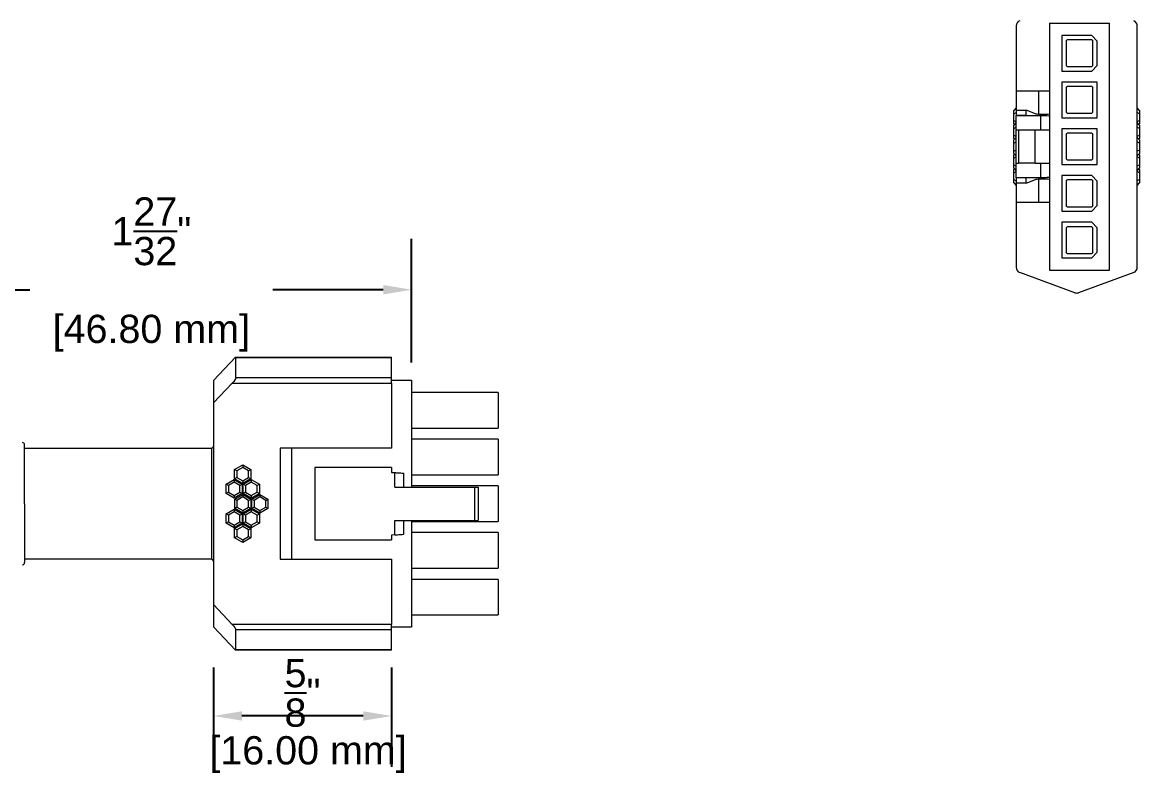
# Model space of a CAD drawing. Header units: inches. Extents: x -0.28 to 6.04, y 1.09 to 6.89.
# Drawn here: x 1.987 to 5.943, y 1.088 to 3.777 of the extents above; entities that cross this region are included whole.
import ezdxf

# ---------------------------------------------------------------- set-up
doc = ezdxf.new("R2010")
doc.units = ezdxf.units.IN
doc.header["$MEASUREMENT"] = 0
doc.layers.get('Defpoints').update_dxf_attribs({"color": 1})
doc.layers.add('5Pin Male Connector', color=7, linetype='Continuous')
doc.styles.get("Standard").update_dxf_attribs({"font": 'Arial.ttf'})
doc.dimstyles.new('.1 DIM', dxfattribs={"dimscale": 0, "dimtxt": 0.1, "dimasz": 0.1, "dimexe": 0.18, "dimexo": 0.0625, "dimgap": 0.09, "dimtad": 0, "dimtih": 1, "dimtoh": 1, "dimdec": 5, "dimzin": 0, "dimdsep": 46, "dimlunit": 4, "dimtxsty": 'Standard', "dimcen": 0.09, "dimadec": 0, "dimazin": 0, "dimtfac": 1, "dimtdec": 5, "dimtofl": 0, "dimtmove": 0, "dimatfit": 3, "dimfxl": 1, "dimtolj": 1, "dimtzin": 0, "dimarcsym": 0})

# ---------------------------------------------------------------- blocks, each defined once
blk = doc.blocks.new('*D12')
at = {"layer": 'Defpoints', "color": 0, "lineweight": -2, "transparency": 16777216}
for p, q in [((1.5226, 2.5718), (1.5226, 3.01)), ((3.3651, 2.5718), (3.3651, 3.01)), ((1.6226, 2.83), (2.0142, 2.83)), ((3.2651, 2.83), (2.8736, 2.83))]:
    blk.add_line(p, q, dxfattribs=at)
at = {"layer": 'Defpoints', "color": 0, "transparency": 16777216}
for p in [(1.5226, 2.83), (1.5226, 2.5093), (3.3651, 2.5093)]:
    blk.add_point(p, dxfattribs=at)
for points in [[(1.6226, 2.8467), (1.6226, 2.8133), (1.5226, 2.83)], [(3.2651, 2.8467), (3.2651, 2.8133), (3.3651, 2.83)]]:
    blk.add_solid(points, dxfattribs=at)
at = {"layer": 'Defpoints', "color": 0, "transparency": 16777216, "char_height": 0.1, "attachment_point": 5}
for s, insert in [('\\A1;1{\\H1x;\\S27/32;}"', (2.4439, 3.0369)), ('\\A1;[46.80 mm]', (2.4439, 2.6763))]:
    blk.add_mtext(s, dxfattribs=dict(at, insert=insert))
blk = doc.blocks.new('*D13')
at = {"layer": 'Defpoints', "color": 0, "lineweight": -2, "transparency": 16777216}
for p, q in [((2.6643, 1.4926), (2.6643, 1.1409)), ((3.2943, 1.4926), (3.2943, 1.1409)), ((3.1943, 1.3209), (2.7643, 1.3209))]:
    blk.add_line(p, q, dxfattribs=at)
at = {"layer": 'Defpoints', "color": 0, "transparency": 16777216}
for p in [(2.6643, 1.5551), (3.2943, 1.5551), (2.6643, 1.3209)]:
    blk.add_point(p, dxfattribs=at)
for points in [[(2.7643, 1.3375), (2.7643, 1.3042), (2.6643, 1.3209)], [(3.1943, 1.3375), (3.1943, 1.3042), (3.2943, 1.3209)]]:
    blk.add_solid(points, dxfattribs=at)
at = {"layer": 'Defpoints', "color": 0, "transparency": 16777216, "insert": (2.9793, 1.3209), "char_height": 0.1, "attachment_point": 5}
blk.add_mtext('\\A1;{\\H1x;\\S5/8;}"\\P [16.00 mm]', dxfattribs=at)

msp = doc.modelspace()

# ---------------------------------------------------------------- linework, layer by layer
at = {"layer": '5Pin Male Connector', "linetype": 'Continuous', "lineweight": 15}
for p, q in [((5.50571, 3.763794), (5.50571, 3.533444)), ((5.62382, 3.773602), (5.62382, 3.395649)), ((5.62382, 3.773602), (5.836419, 3.773602)), ((5.836419, 2.899586), (5.836419, 3.773602)), ((5.934844, 2.909394), (5.934844, 3.763794)), ((5.773426, 3.730295), (5.667127, 3.730295)), ((5.667127, 3.730295), (5.667127, 3.604311)), ((5.773426, 3.730295), (5.793112, 3.71061)), ((5.682875, 3.71061), (5.686812, 3.714547)), ((5.682875, 3.71061), (5.682875, 3.623996)), ((5.773426, 3.714547), (5.686812, 3.714547)), ((5.773426, 3.714547), (5.777363, 3.71061)), ((5.777363, 3.623996), (5.777363, 3.71061)), ((5.793112, 3.623996), (5.793112, 3.71061)), ((5.667127, 3.604311), (5.773426, 3.604311)), ((5.686812, 3.620059), (5.682875, 3.623996)), ((5.686812, 3.620059), (5.773426, 3.620059)), ((5.777363, 3.623996), (5.773426, 3.620059)), ((5.793112, 3.623996), (5.773426, 3.604311)), ((5.793112, 3.56494), (5.667127, 3.56494)), ((5.667127, 3.56494), (5.667127, 3.438956)), ((5.793112, 3.438956), (5.793112, 3.56494)), ((5.62382, 3.533444), (5.50571, 3.533444)), ((5.50571, 3.533444), (5.50571, 3.464547)), ((5.58445, 3.533444), (5.58445, 3.450858)), ((5.682875, 3.545255), (5.686812, 3.549192)), ((5.682875, 3.545255), (5.682875, 3.458641)), ((5.773426, 3.549192), (5.686812, 3.549192)), ((5.773426, 3.549192), (5.777363, 3.545255)), ((5.777363, 3.458641), (5.777363, 3.545255)), ((5.50571, 3.474405), (5.497527, 3.464957)), ((5.497527, 3.453138), (5.497527, 3.464957)), ((5.497527, 3.453138), (5.50571, 3.457862)), ((5.497527, 3.429499), (5.497527, 3.453138)), ((5.540218, 3.464547), (5.50571, 3.464547)), ((5.50571, 3.464547), (5.50571, 3.447568)), ((5.50571, 3.447568), (5.540218, 3.447568)), ((5.50571, 3.447568), (5.50571, 3.44683)), ((5.50571, 3.44683), (5.592324, 3.44683)), ((5.50571, 3.395649), (5.50571, 3.44683)), ((5.54508, 3.464547), (5.540218, 3.464547)), ((5.540218, 3.464547), (5.540218, 3.447568)), ((5.576855, 3.451732), (5.54508, 3.464547)), ((5.592324, 3.44683), (5.592324, 3.395649)), ((5.686812, 3.454704), (5.682875, 3.458641)), ((5.686812, 3.454704), (5.773426, 3.454704)), ((5.777363, 3.458641), (5.773426, 3.454704)), ((5.943027, 3.464957), (5.934844, 3.474405)), ((5.943027, 3.453138), (5.934844, 3.457862)), ((5.943027, 3.464957), (5.943027, 3.453138)), ((5.943027, 3.453138), (5.943027, 3.429499)), ((5.50571, 3.422078), (5.497462, 3.412555)), ((5.497462, 3.400755), (5.497462, 3.412555)), ((5.497462, 3.400755), (5.50571, 3.405517)), ((5.497527, 3.429499), (5.50571, 3.424775)), ((5.497527, 3.41768), (5.497527, 3.429499)), ((5.497527, 3.41768), (5.499714, 3.415155)), ((5.667127, 3.438956), (5.793112, 3.438956)), ((5.943027, 3.429499), (5.934844, 3.424775)), ((5.943091, 3.412555), (5.934844, 3.422078)), ((5.943091, 3.400755), (5.934844, 3.405517)), ((5.94084, 3.415155), (5.943027, 3.41768)), ((5.943027, 3.429499), (5.943027, 3.41768)), ((5.943091, 3.412555), (5.943091, 3.400755)), ((5.497462, 3.377157), (5.497462, 3.400755)), ((5.497462, 3.377157), (5.50571, 3.372395)), ((5.497462, 3.365358), (5.497462, 3.377157)), ((5.497462, 3.365358), (5.499812, 3.362644)), ((5.50571, 3.369454), (5.497948, 3.360492)), ((5.50571, 3.277539), (5.50571, 3.395649)), ((5.50571, 3.395649), (5.513584, 3.395649)), ((5.513584, 3.395649), (5.513584, 3.277539)), ((5.513584, 3.395649), (5.572639, 3.395649)), ((5.572639, 3.277539), (5.572639, 3.395649)), ((5.572639, 3.395649), (5.62382, 3.395649)), ((5.62382, 3.395649), (5.62382, 3.277539)), ((5.793112, 3.399586), (5.667127, 3.399586)), ((5.667127, 3.399586), (5.667127, 3.273602)), ((5.682875, 3.379901), (5.686812, 3.383838)), ((5.682875, 3.379901), (5.682875, 3.293287)), ((5.773426, 3.383838), (5.686812, 3.383838)), ((5.773426, 3.383838), (5.777363, 3.379901)), ((5.777363, 3.293287), (5.777363, 3.379901)), ((5.793112, 3.273602), (5.793112, 3.399586)), ((5.943091, 3.377157), (5.934844, 3.372395)), ((5.942606, 3.360492), (5.934844, 3.369454)), ((5.940741, 3.362644), (5.943091, 3.365358)), ((5.943091, 3.400755), (5.943091, 3.377157)), ((5.943091, 3.377157), (5.943091, 3.365358)), ((5.497948, 3.348543), (5.497948, 3.360492)), ((5.497948, 3.348543), (5.50571, 3.353024)), ((5.497948, 3.324645), (5.497948, 3.348543)), ((5.497948, 3.324645), (5.50571, 3.320164)), ((5.497948, 3.312696), (5.497948, 3.324645)), ((5.942606, 3.348543), (5.934844, 3.353024)), ((5.942606, 3.324645), (5.934844, 3.320164)), ((5.942606, 3.360492), (5.942606, 3.348543)), ((5.942606, 3.348543), (5.942606, 3.324645)), ((5.942606, 3.324645), (5.942606, 3.312696)), ((5.499812, 3.310544), (5.497462, 3.30783)), ((5.497462, 3.296031), (5.497462, 3.30783)), ((5.497462, 3.296031), (5.50571, 3.300793)), ((5.497462, 3.272433), (5.497462, 3.296031)), ((5.497948, 3.312696), (5.50571, 3.303734)), ((5.686812, 3.28935), (5.682875, 3.293287)), ((5.686812, 3.28935), (5.773426, 3.28935)), ((5.777363, 3.293287), (5.773426, 3.28935)), ((5.934844, 3.303734), (5.942606, 3.312696)), ((5.943091, 3.296031), (5.934844, 3.300793)), ((5.943091, 3.30783), (5.940741, 3.310544)), ((5.943091, 3.30783), (5.943091, 3.296031)), ((5.943091, 3.296031), (5.943091, 3.272433)), ((5.497462, 3.272433), (5.50571, 3.267671)), ((5.497462, 3.260633), (5.497462, 3.272433)), ((5.497462, 3.260633), (5.50571, 3.25111)), ((5.499714, 3.258033), (5.497527, 3.255508)), ((5.497527, 3.243689), (5.497527, 3.255508)), ((5.497527, 3.243689), (5.50571, 3.248413)), ((5.50571, 3.277539), (5.513584, 3.277539)), ((5.50571, 3.226358), (5.50571, 3.277539)), ((5.572639, 3.277539), (5.513584, 3.277539)), ((5.572639, 3.277539), (5.62382, 3.277539)), ((5.592324, 3.277539), (5.592324, 3.226358)), ((5.62382, 3.277539), (5.62382, 2.899586)), ((5.667127, 3.273602), (5.793112, 3.273602)), ((5.943091, 3.272433), (5.934844, 3.267671)), ((5.934844, 3.25111), (5.943091, 3.260633)), ((5.943027, 3.243689), (5.934844, 3.248413)), ((5.943027, 3.255508), (5.94084, 3.258033)), ((5.943027, 3.255508), (5.943027, 3.243689)), ((5.943091, 3.272433), (5.943091, 3.260633)), ((5.497527, 3.220051), (5.497527, 3.243689)), ((5.497527, 3.220051), (5.50571, 3.215326)), ((5.497527, 3.208231), (5.497527, 3.220051)), ((5.497527, 3.208231), (5.50571, 3.198783)), ((5.592324, 3.226358), (5.50571, 3.226358)), ((5.50571, 3.226358), (5.50571, 3.22562)), ((5.540218, 3.22562), (5.50571, 3.22562)), ((5.50571, 3.22562), (5.50571, 3.208641)), ((5.50571, 3.208641), (5.540218, 3.208641)), ((5.50571, 3.208641), (5.50571, 3.139744)), ((5.540218, 3.22562), (5.540218, 3.208641)), ((5.540218, 3.208641), (5.54508, 3.208641)), ((5.54508, 3.208641), (5.576855, 3.221456)), ((5.58445, 3.22233), (5.58445, 3.139744)), ((5.773426, 3.234232), (5.667127, 3.234232)), ((5.667127, 3.234232), (5.667127, 3.108248)), ((5.682875, 3.214547), (5.686812, 3.218484)), ((5.682875, 3.214547), (5.682875, 3.127933)), ((5.773426, 3.218484), (5.686812, 3.218484)), ((5.773426, 3.234232), (5.793112, 3.214547)), ((5.773426, 3.218484), (5.777363, 3.214547)), ((5.777363, 3.127933), (5.777363, 3.214547)), ((5.793112, 3.127933), (5.793112, 3.214547)), ((5.943027, 3.220051), (5.934844, 3.215326)), ((5.934844, 3.198783), (5.943027, 3.208231)), ((5.943027, 3.243689), (5.943027, 3.220051)), ((5.943027, 3.220051), (5.943027, 3.208231)), ((5.50571, 3.139744), (5.62382, 3.139744)), ((5.50571, 3.139744), (5.50571, 2.909394)), ((5.686812, 3.123996), (5.682875, 3.127933)), ((5.777363, 3.127933), (5.773426, 3.123996)), ((5.793112, 3.127933), (5.773426, 3.108248)), ((5.667127, 3.108248), (5.773426, 3.108248)), ((5.686812, 3.123996), (5.773426, 3.123996)), ((5.773426, 3.068878), (5.667127, 3.068878)), ((5.667127, 3.068878), (5.667127, 2.942893)), ((5.682875, 3.049192), (5.686812, 3.05313)), ((5.682875, 3.049192), (5.682875, 2.962578)), ((5.773426, 3.05313), (5.686812, 3.05313)), ((5.773426, 3.068878), (5.793112, 3.049192)), ((5.773426, 3.05313), (5.777363, 3.049192)), ((5.777363, 2.962578), (5.777363, 3.049192)), ((5.793112, 2.962578), (5.793112, 3.049192)), ((5.667127, 2.942893), (5.773426, 2.942893)), ((5.686812, 2.958641), (5.682875, 2.962578)), ((5.686812, 2.958641), (5.773426, 2.958641)), ((5.777363, 2.962578), (5.773426, 2.958641)), ((5.793112, 2.962578), (5.773426, 2.942893)), ((5.713495, 2.819398), (5.518613, 2.890914)), ((5.62382, 2.899586), (5.836419, 2.899586)), ((5.92194, 2.890914), (5.727059, 2.819398)), ((2.741879, 2.590673), (2.664343, 2.508082)), ((2.741879, 2.590673), (3.294265, 2.590673)), ((2.743084, 2.517952), (2.743084, 2.589468)), ((2.743084, 2.589468), (3.294265, 2.589468)), ((3.294265, 2.589468), (3.294265, 2.590673)), ((3.294265, 2.517952), (3.294265, 2.589468)), ((2.664343, 2.508082), (2.664343, 2.429342)), ((2.664343, 2.429342), (2.73018, 2.499472)), ((2.73018, 2.499472), (3.294265, 2.499472)), ((3.294265, 2.517952), (2.743084, 2.517952)), ((3.294265, 2.499472), (3.294265, 2.517952)), ((3.294265, 2.50928), (3.365131, 2.50928)), ((3.294265, 2.499472), (3.294265, 2.269122)), ((3.365131, 2.50928), (3.365131, 2.131327)), ((3.672217, 2.465972), (3.365131, 2.465972)), ((3.672217, 2.465972), (3.672217, 2.339988)), ((2.664343, 2.429342), (2.664343, 1.715202)), ((3.365131, 2.339988), (3.672217, 2.339988)), ((3.672217, 2.300618), (3.365131, 2.300618)), ((3.672217, 2.300618), (3.672217, 2.174634)), ((1.995052, 2.269122), (2.656469, 2.269122)), ((2.656469, 2.269122), (2.656469, 1.875421)), ((2.900564, 2.269122), (2.900564, 1.875421)), ((3.294265, 2.269122), (2.900564, 2.269122)), ((2.939934, 2.269122), (2.939934, 1.875421)), ((2.738753, 2.19354), (2.767407, 2.210083)), ((2.746936, 2.188815), (2.738753, 2.19354)), ((2.738753, 2.160453), (2.738753, 2.19354)), ((2.767407, 2.200634), (2.746936, 2.188815)), ((2.746936, 2.188815), (2.746936, 2.165177)), ((2.767407, 2.210083), (2.767407, 2.200634)), ((2.767407, 2.210083), (2.796061, 2.19354)), ((2.787878, 2.188815), (2.767407, 2.200634)), ((2.787878, 2.188815), (2.796061, 2.19354)), ((2.787878, 2.165177), (2.787878, 2.188815)), ((2.796061, 2.19354), (2.796061, 2.160453)), ((3.294265, 2.200225), (3.022611, 2.200225)), ((3.022611, 2.200225), (3.022611, 1.944319)), ((3.294265, 2.200225), (3.294265, 2.183246)), ((3.294265, 2.183246), (3.306076, 2.182508)), ((3.306076, 2.131327), (3.306076, 2.182508)), ((3.337572, 2.131327), (3.337572, 2.180539)), ((2.708453, 2.141195), (2.737137, 2.157756)), ((2.7167, 2.136433), (2.708453, 2.141195)), ((2.708453, 2.108073), (2.708453, 2.141195)), ((2.737137, 2.148232), (2.7167, 2.136433)), ((2.7167, 2.136433), (2.7167, 2.112835)), ((2.737137, 2.157756), (2.737137, 2.148232)), ((2.737137, 2.157756), (2.765821, 2.141195)), ((2.757574, 2.136433), (2.737137, 2.148232)), ((2.746936, 2.165177), (2.738753, 2.160453)), ((2.767407, 2.143909), (2.738753, 2.160453)), ((2.746936, 2.165177), (2.767407, 2.153358)), ((2.757574, 2.136433), (2.765821, 2.141195)), ((2.757574, 2.112835), (2.757574, 2.136433)), ((2.765821, 2.141195), (2.765821, 2.108073)), ((2.767407, 2.153358), (2.787878, 2.165177)), ((2.796061, 2.160453), (2.767407, 2.143909)), ((2.767407, 2.153358), (2.767407, 2.143909)), ((2.769083, 2.141195), (2.797767, 2.157756)), ((2.77733, 2.136433), (2.769083, 2.141195)), ((2.769083, 2.108073), (2.769083, 2.141195)), ((2.797767, 2.148232), (2.77733, 2.136433)), ((2.77733, 2.136433), (2.77733, 2.112835)), ((2.787878, 2.165177), (2.796061, 2.160453)), ((2.797767, 2.157756), (2.797767, 2.148232)), ((2.797767, 2.157756), (2.826451, 2.141195)), ((2.818204, 2.136433), (2.797767, 2.148232)), ((2.818204, 2.136433), (2.826451, 2.141195)), ((2.818204, 2.112835), (2.818204, 2.136433)), ((2.826451, 2.141195), (2.826451, 2.108073)), ((3.365131, 2.174634), (3.672217, 2.174634)), ((2.7167, 2.112835), (2.708453, 2.108073)), ((2.737137, 2.091512), (2.708453, 2.108073)), ((2.7167, 2.112835), (2.737137, 2.101036)), ((2.737137, 2.101036), (2.757574, 2.112835)), ((2.765821, 2.108073), (2.737137, 2.091512)), ((2.737137, 2.101036), (2.737137, 2.091512)), ((2.73901, 2.088702), (2.767468, 2.105132)), ((2.757574, 2.112835), (2.765821, 2.108073)), ((2.767468, 2.105132), (2.767468, 2.096169)), ((2.767468, 2.105132), (2.795926, 2.088702)), ((2.77733, 2.112835), (2.769083, 2.108073)), ((2.797767, 2.091512), (2.769083, 2.108073)), ((2.77733, 2.112835), (2.797767, 2.101036)), ((2.797767, 2.101036), (2.818204, 2.112835)), ((2.826451, 2.108073), (2.797767, 2.091512)), ((2.797767, 2.101036), (2.797767, 2.091512)), ((2.79964, 2.088702), (2.828098, 2.105132)), ((2.818204, 2.112835), (2.826451, 2.108073)), ((2.828098, 2.105132), (2.828098, 2.096169)), ((2.828098, 2.105132), (2.856556, 2.088702)), ((3.306076, 2.131327), (3.58954, 2.131327)), ((3.672217, 2.135264), (3.365131, 2.135264)), ((3.58954, 2.013217), (3.58954, 2.131327)), ((3.58954, 2.131327), (3.601351, 2.131327)), ((3.601351, 2.131327), (3.601351, 2.013217)), ((3.672217, 2.135264), (3.672217, 2.00928)), ((2.746772, 2.084221), (2.73901, 2.088702)), ((2.73901, 2.055842), (2.73901, 2.088702)), ((2.746772, 2.060323), (2.73901, 2.055842)), ((2.767468, 2.096169), (2.746772, 2.084221)), ((2.746772, 2.084221), (2.746772, 2.060323)), ((2.746772, 2.060323), (2.767468, 2.048374)), ((2.788164, 2.084221), (2.767468, 2.096169)), ((2.767468, 2.048374), (2.788164, 2.060323)), ((2.788164, 2.084221), (2.795926, 2.088702)), ((2.788164, 2.060323), (2.788164, 2.084221)), ((2.788164, 2.060323), (2.795926, 2.055842)), ((2.795926, 2.088702), (2.795926, 2.055842)), ((2.807402, 2.084221), (2.79964, 2.088702)), ((2.79964, 2.055842), (2.79964, 2.088702)), ((2.807402, 2.060323), (2.79964, 2.055842)), ((2.828098, 2.096169), (2.807402, 2.084221)), ((2.807402, 2.084221), (2.807402, 2.060323)), ((2.807402, 2.060323), (2.828098, 2.048374)), ((2.848794, 2.084221), (2.828098, 2.096169)), ((2.828098, 2.048374), (2.848794, 2.060323)), ((2.848794, 2.084221), (2.856556, 2.088702)), ((2.848794, 2.060323), (2.848794, 2.084221)), ((2.848794, 2.060323), (2.856556, 2.055842)), ((2.856556, 2.088702), (2.856556, 2.055842)), ((2.708453, 2.036471), (2.737137, 2.053031)), ((2.7167, 2.031709), (2.708453, 2.036471)), ((2.708453, 2.003349), (2.708453, 2.036471)), ((2.737137, 2.043508), (2.7167, 2.031709)), ((2.7167, 2.031709), (2.7167, 2.00811)), ((2.737137, 2.053031), (2.737137, 2.043508)), ((2.737137, 2.053031), (2.765821, 2.036471)), ((2.757574, 2.031709), (2.737137, 2.043508)), ((2.767468, 2.039411), (2.73901, 2.055842)), ((2.757574, 2.031709), (2.765821, 2.036471)), ((2.757574, 2.00811), (2.757574, 2.031709)), ((2.765821, 2.036471), (2.765821, 2.003349)), ((2.795926, 2.055842), (2.767468, 2.039411)), ((2.767468, 2.048374), (2.767468, 2.039411)), ((2.769083, 2.036471), (2.797767, 2.053031)), ((2.77733, 2.031709), (2.769083, 2.036471)), ((2.769083, 2.003349), (2.769083, 2.036471)), ((2.797767, 2.043508), (2.77733, 2.031709)), ((2.77733, 2.031709), (2.77733, 2.00811)), ((2.797767, 2.053031), (2.797767, 2.043508)), ((2.797767, 2.053031), (2.826451, 2.036471)), ((2.818204, 2.031709), (2.797767, 2.043508)), ((2.828098, 2.039411), (2.79964, 2.055842)), ((2.818204, 2.031709), (2.826451, 2.036471)), ((2.818204, 2.00811), (2.818204, 2.031709)), ((2.826451, 2.036471), (2.826451, 2.003349)), ((2.856556, 2.055842), (2.828098, 2.039411)), ((2.828098, 2.048374), (2.828098, 2.039411)), ((2.7167, 2.00811), (2.708453, 2.003349)), ((2.737137, 1.986788), (2.708453, 2.003349)), ((2.7167, 2.00811), (2.737137, 1.996311)), ((2.737137, 1.996311), (2.757574, 2.00811)), ((2.765821, 2.003349), (2.737137, 1.986788)), ((2.737137, 1.996311), (2.737137, 1.986788)), ((2.738753, 1.984091), (2.767407, 2.000634)), ((2.746936, 1.979366), (2.738753, 1.984091)), ((2.738753, 1.951004), (2.738753, 1.984091)), ((2.767407, 1.991186), (2.746936, 1.979366)), ((2.746936, 1.979366), (2.746936, 1.955728)), ((2.757574, 2.00811), (2.765821, 2.003349)), ((2.767407, 2.000634), (2.767407, 1.991186)), ((2.767407, 2.000634), (2.796061, 1.984091)), ((2.787878, 1.979366), (2.767407, 1.991186)), ((2.77733, 2.00811), (2.769083, 2.003349)), ((2.797767, 1.986788), (2.769083, 2.003349)), ((2.77733, 2.00811), (2.797767, 1.996311)), ((2.787878, 1.979366), (2.796061, 1.984091)), ((2.787878, 1.955728), (2.787878, 1.979366)), ((2.796061, 1.984091), (2.796061, 1.951004)), ((2.797767, 1.996311), (2.818204, 2.00811)), ((2.826451, 2.003349), (2.797767, 1.986788)), ((2.797767, 1.996311), (2.797767, 1.986788)), ((2.818204, 2.00811), (2.826451, 2.003349)), ((3.306076, 2.013217), (3.58954, 2.013217)), ((3.306076, 1.962036), (3.306076, 2.013217)), ((3.337572, 1.964004), (3.337572, 2.013217)), ((3.365131, 2.013217), (3.365131, 1.635264)), ((3.365131, 2.00928), (3.672217, 2.00928)), ((3.58954, 2.013217), (3.601351, 2.013217)), ((2.746936, 1.955728), (2.738753, 1.951004)), ((2.767407, 1.93446), (2.738753, 1.951004)), ((2.746936, 1.955728), (2.767407, 1.943909)), ((2.767407, 1.943909), (2.787878, 1.955728)), ((2.796061, 1.951004), (2.767407, 1.93446)), ((2.767407, 1.943909), (2.767407, 1.93446)), ((2.787878, 1.955728), (2.796061, 1.951004)), ((3.022611, 1.944319), (3.294265, 1.944319)), ((3.306076, 1.962036), (3.294265, 1.961297)), ((3.294265, 1.961297), (3.294265, 1.944319)), ((3.672217, 1.96991), (3.365131, 1.96991)), ((3.672217, 1.96991), (3.672217, 1.843925)), ((2.656469, 1.875421), (1.995052, 1.875421)), ((2.900564, 1.875421), (3.294265, 1.875421)), ((3.294265, 1.875421), (3.294265, 1.645072)), ((3.365131, 1.843925), (3.672217, 1.843925)), ((3.672217, 1.804555), (3.365131, 1.804555)), ((3.672217, 1.804555), (3.672217, 1.678571)), ((2.73018, 1.645072), (2.664343, 1.715202)), ((2.664343, 1.715202), (2.664343, 1.636461)), ((3.365131, 1.678571), (3.672217, 1.678571)), ((2.664343, 1.636461), (2.741879, 1.55387)), ((3.294265, 1.645072), (2.73018, 1.645072)), ((2.743084, 1.626592), (3.294265, 1.626592)), ((2.743084, 1.555075), (2.743084, 1.626592)), ((3.294265, 1.626592), (3.294265, 1.645072)), ((3.365131, 1.635264), (3.294265, 1.635264)), ((3.294265, 1.555075), (3.294265, 1.626592)), ((3.294265, 1.55387), (2.741879, 1.55387)), ((3.294265, 1.555075), (2.743084, 1.555075)), ((3.294265, 1.55387), (3.294265, 1.555075))]:
    msp.add_line(p, q, dxfattribs=at)
at = {"layer": '5Pin Male Connector', "linetype": 'Continuous', "lineweight": 15, "flags": 128}
for points in [[(3.306076, 2.182508), (3.306554, 2.182478), (3.307975, 2.182389), (3.310295, 2.182244), (3.313444, 2.182047), (3.317326, 2.181805), (3.321824, 2.181524), (3.326799, 2.181213), (3.332102, 2.180881), (3.337572, 2.180539)], [(3.306076, 1.962036), (3.306681, 1.962073), (3.308473, 1.962185), (3.311384, 1.962367), (3.315301, 1.962612), (3.320073, 1.96291), (3.325519, 1.963251), (3.331427, 1.96362), (3.337572, 1.964004)]]:
    msp.add_lwpolyline(points, dxfattribs=at)
at = {"layer": '5Pin Male Connector', "linetype": 'Continuous', "lineweight": 15}
for centre, radius, start, end in [((5.525395, 3.763794), 0.019685, 110.151747, 180), ((5.915159, 3.763794), 0.019685, 0, 69.848253), ((5.525395, 2.909394), 0.019685, 180, 249.848253), ((5.915159, 2.909394), 0.019685, 290.151747, 0), ((5.720277, 2.837878), 0.019685, 249.848253, 290.151747), ((1.987178, 2.280933), 0.007874, 0, 90), ((2.656469, 2.276996), 0.007874, 270, 0), ((1.987178, 1.86361), 0.007874, 270, 0), ((2.656469, 1.867547), 0.007874, 0, 90)]:
    msp.add_arc(centre, radius, start, end, dxfattribs=at)
at = {"layer": '5Pin Male Connector', "linetype": 'Continuous', "lineweight": 15, "extrusion": (0, 0, -1)}
for centre, major_axis, ratio, start_param, end_param in [((5.600198, 3.451958), (-0.023622, 0), 0.0625, 3.14159265, 6.12943614), ((5.592324, 3.444862), (-0.031496, 0), 0.0625, 1.57079633, 3.14159265), ((5.600198, 3.22123), (-0.023622, 0), 0.0625, 0.15374916, 3.14159265), ((5.592324, 3.228326), (-0.031496, 0), 0.0625, 3.14159265, 4.71238898), ((2.723399, 2.570988), (-0.019381, -0.019381), 0.17769272, 2.96573549, 3.31744982), ((2.723399, 2.499472), (-0.019381, -0.019381), 0.17769272, 3.31744982, 4.53653181), ((2.723399, 1.645072), (-0.019381, 0.019381), 0.17769272, 1.74665349, 2.96573549), ((2.723399, 1.573555), (-0.019381, 0.019381), 0.17769272, 2.96573549, 3.31744982)]:
    msp.add_ellipse(centre, major_axis=major_axis, ratio=ratio, start_param=start_param, end_param=end_param, dxfattribs=at)
at = {"layer": '5Pin Male Connector', "linetype": 'Continuous', "lineweight": 15}
for points in [[(1.995052, 2.072272), (1.995052, 2.127611), (1.995052, 2.180687), (1.995052, 2.258948), (1.995052, 2.280933), (1.995052, 2.280933)], [(1.995052, 2.072272), (1.995052, 2.016933), (1.995052, 1.963856), (1.995052, 1.885595), (1.995052, 1.86361), (1.995052, 1.86361)]]:
    msp.add_open_spline(points, degree=3, knots=[0, 0, 0, 0, 0.5, 0.5, 1, 1, 1, 1], dxfattribs=at)

# ---------------------------------------------------------------- dimensions: what is measured, and where the dimension line sits
at = {"layer": 'Defpoints'}
for base, p1, p2, picture, middle in [((1.522611, 2.829985), (3.365131, 2.50928), (1.522611, 2.50928), '*D12', (2.443871, 2.829985)), ((2.664343, 1.320872), (3.294265, 1.555075), (2.664343, 1.555075), '*D13', (2.979304, 1.320872))]:
    dim = msp.add_linear_dim(base=base, p1=p1, p2=p2, angle=180, dimstyle='.1 DIM', override={"dimscale": 1, "dimpost": '\\X'}, dxfattribs=at)
    dim.commit()
    dim.dimension.update_dxf_attribs({"geometry": picture, "text_midpoint": middle, "dimtype": 160})

doc.saveas('drawing.dxf')
